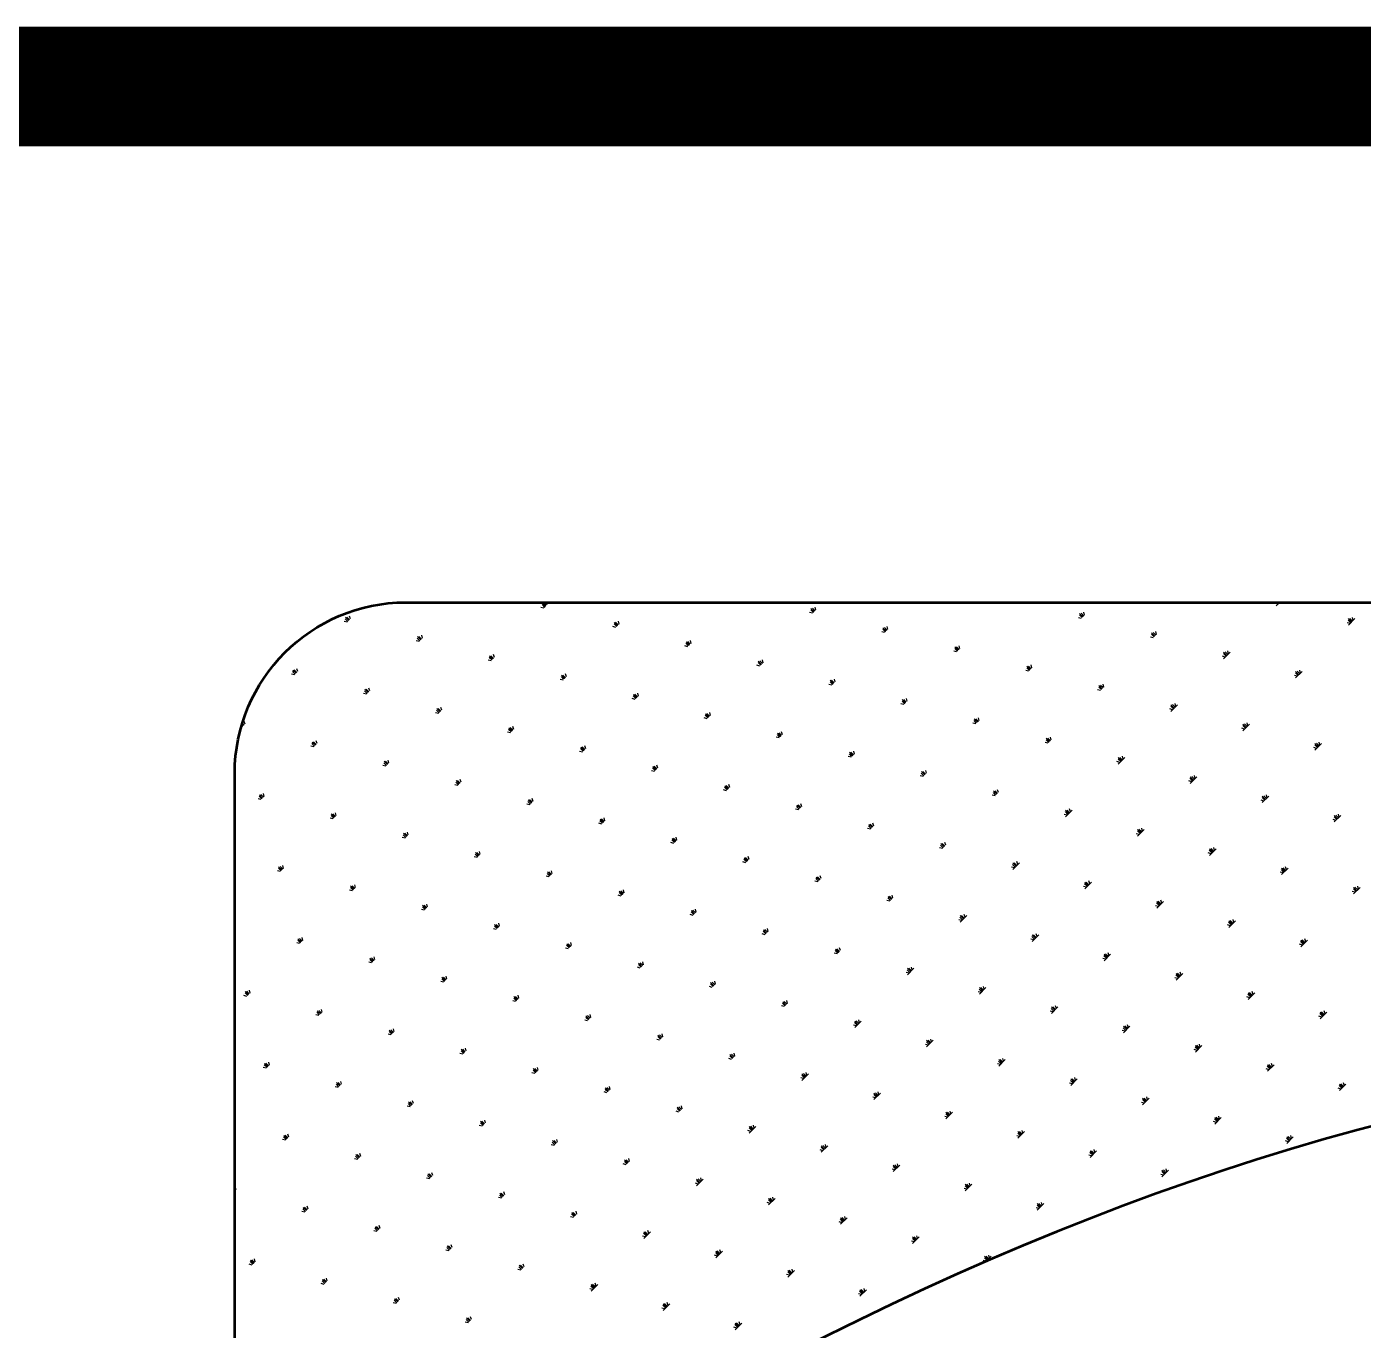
# Model space of a CAD drawing. Extents: x 962303 to 1579583, y -174742 to 224716.
# Drawn here: x 1572523 to 1574199, y 74199 to 75833 of the extents above; entities that cross this region are included whole.
import ezdxf

# ---------------------------------------------------------------- set-up
doc = ezdxf.new("R2010")
doc.units = 0
doc.header["$LTSCALE"] = 1000
doc.header["$MEASUREMENT"] = 0
doc.layers.add('PUB_TITLE', color=4, linetype='Continuous')

msp = doc.modelspace()

# ---------------------------------------------------------------- linework, layer by layer
at = {"layer": 'PUB_TITLE', "color": 4}
for p, q in [((1573171.6, 75104.1), (1573167.9, 75105.1)), ((1573172.6, 75105.1), (1573169.3, 75108.5)), ((1573173.6, 75106.2), (1573169.5, 75110.3)), ((1573174.6, 75107.2), (1573171.3, 75110.5)), ((1573175.7, 75108.2), (1573174.9, 75111.3)), ((1573510.5, 75099.7), (1573506.4, 75103.8)), ((1573511.6, 75100.7), (1573508.3, 75104)), ((1573512.6, 75101.8), (1573511.6, 75105.4)), ((1574092, 75108.9), (1574088.4, 75109.8)), ((1574089.9, 75106.8), (1574094.4, 75111.3)), ((1574093, 75109.9), (1574091.7, 75111.3)), ((1574094.1, 75110.9), (1574093.7, 75111.3)), ((1572924.9, 75086.4), (1572921.3, 75087.4)), ((1572926, 75087.4), (1572922.6, 75090.7)), ((1572927, 75088.5), (1572922.9, 75092.6)), ((1572928, 75089.5), (1572924.7, 75092.8)), ((1572929, 75090.5), (1572928.1, 75094.1)), ((1573264.9, 75083), (1573261.6, 75086.3)), ((1573266, 75084.1), (1573265, 75087.7)), ((1573508.5, 75097.6), (1573504.8, 75098.6)), ((1573509.5, 75098.7), (1573506.2, 75102)), ((1573845.4, 75091.2), (1573841.8, 75092.1)), ((1573846.4, 75092.2), (1573843.1, 75095.5)), ((1573847.4, 75093.2), (1573843.3, 75097.3)), ((1573848.5, 75094.2), (1573845.2, 75097.6)), ((1573849.5, 75095.3), (1573848.5, 75098.9)), ((1574183.3, 75085.7), (1574180, 75089)), ((1574184.3, 75086.7), (1574180.2, 75090.9)), ((1574180.2, 75082.6), (1574188.5, 75090.9)), ((1574185.4, 75087.8), (1574182.1, 75091.1)), ((1574186.4, 75088.8), (1574185.4, 75092.4)), ((1573019.3, 75066.3), (1573018.4, 75070)), ((1573261.8, 75079.9), (1573258.2, 75080.9)), ((1573262.9, 75081), (1573259.6, 75084.3)), ((1573263.9, 75082), (1573259.8, 75086.1)), ((1573598.7, 75073.4), (1573595.1, 75074.4)), ((1573599.8, 75074.5), (1573596.5, 75077.8)), ((1573600.8, 75075.5), (1573596.7, 75079.6)), ((1573601.8, 75076.5), (1573598.5, 75079.8)), ((1573602.9, 75077.6), (1573601.9, 75081.2)), ((1573936.7, 75068), (1573933.4, 75071.3)), ((1573937.7, 75069), (1573933.6, 75073.2)), ((1573938.7, 75070.1), (1573935.4, 75073.4)), ((1573939.8, 75071.1), (1573938.8, 75074.7)), ((1574182.3, 75084.7), (1574178.7, 75085.6)), ((1573015.2, 75062.2), (1573011.6, 75063.2)), ((1573016.2, 75063.3), (1573012.9, 75066.6)), ((1573017.3, 75064.3), (1573013.1, 75068.4)), ((1573018.3, 75065.3), (1573015, 75068.6)), ((1573352.1, 75055.7), (1573348.5, 75056.7)), ((1573353.1, 75056.8), (1573349.8, 75060.1)), ((1573354.2, 75057.8), (1573350, 75061.9)), ((1573355.2, 75058.8), (1573351.9, 75062.1)), ((1573356.2, 75059.9), (1573355.3, 75063.5)), ((1573690, 75050.3), (1573686.7, 75053.6)), ((1573691.1, 75051.3), (1573686.9, 75055.5)), ((1573692.1, 75052.4), (1573688.8, 75055.7)), ((1573693.1, 75053.4), (1573692.2, 75057)), ((1573935.6, 75067), (1573932, 75067.9)), ((1573105.5, 75038), (1573101.9, 75039)), ((1573106.5, 75039.1), (1573103.2, 75042.4)), ((1573107.5, 75040.1), (1573103.4, 75044.2)), ((1573108.6, 75041.1), (1573105.3, 75044.4)), ((1573109.6, 75042.2), (1573108.6, 75045.8)), ((1573444.4, 75033.6), (1573440.3, 75037.7)), ((1573445.5, 75034.6), (1573442.2, 75037.9)), ((1573446.5, 75035.7), (1573445.5, 75039.3)), ((1573689, 75049.3), (1573685.4, 75050.2)), ((1574025.9, 75042.8), (1574022.3, 75043.7)), ((1574026.9, 75043.8), (1574023.6, 75047.1)), ((1574028, 75044.8), (1574023.8, 75049)), ((1574023.8, 75040.7), (1574032.1, 75049)), ((1574029, 75045.9), (1574025.7, 75049.2)), ((1574030, 75046.9), (1574029.1, 75050.5)), ((1572858.8, 75020.3), (1572855.2, 75021.3)), ((1572859.9, 75021.4), (1572856.6, 75024.7)), ((1572860.9, 75022.4), (1572856.8, 75026.5)), ((1572861.9, 75023.4), (1572858.6, 75026.7)), ((1572863, 75024.5), (1572862, 75028.1)), ((1573197.8, 75015.9), (1573193.7, 75020)), ((1573198.8, 75016.9), (1573195.5, 75020.2)), ((1573199.9, 75018), (1573198.9, 75021.6)), ((1573442.4, 75031.5), (1573438.8, 75032.5)), ((1573443.4, 75032.6), (1573440.1, 75035.9)), ((1573779.3, 75025.1), (1573775.7, 75026)), ((1573780.3, 75026.1), (1573777, 75029.4)), ((1573781.3, 75027.1), (1573777.2, 75031.3)), ((1573782.4, 75028.2), (1573779.1, 75031.5)), ((1573783.4, 75029.2), (1573782.4, 75032.8)), ((1574116.2, 75018.6), (1574112.6, 75019.6)), ((1574117.2, 75019.6), (1574113.9, 75022.9)), ((1574118.3, 75020.6), (1574114.1, 75024.8)), ((1574114.1, 75016.5), (1574122.4, 75024.8)), ((1574119.3, 75021.7), (1574116, 75025)), ((1574120.3, 75022.7), (1574119.3, 75026.3)), ((1572952.2, 74999.2), (1572948.9, 75002.5)), ((1572953.2, 75000.3), (1572952.3, 75003.9)), ((1573195.7, 75013.8), (1573192.1, 75014.8)), ((1573196.8, 75014.9), (1573193.5, 75018.2)), ((1573532.6, 75007.4), (1573529, 75008.3)), ((1573533.7, 75008.4), (1573530.4, 75011.7)), ((1573534.7, 75009.4), (1573530.6, 75013.6)), ((1573535.7, 75010.5), (1573532.4, 75013.8)), ((1573536.8, 75011.5), (1573535.8, 75015.1)), ((1573870.6, 75001.9), (1573867.3, 75005.2)), ((1573871.6, 75002.9), (1573867.5, 75007.1)), ((1573872.7, 75004), (1573869.3, 75007.3)), ((1573873.7, 75005), (1573872.7, 75008.6)), ((1572949.1, 74996.1), (1572945.5, 74997.1)), ((1572950.1, 74997.2), (1572946.8, 75000.5)), ((1572951.2, 74998.2), (1572947, 75002.3)), ((1573286, 74989.7), (1573282.4, 74990.6)), ((1573287, 74990.7), (1573283.7, 74994)), ((1573288.1, 74991.7), (1573283.9, 74995.8)), ((1573289.1, 74992.7), (1573285.8, 74996.1)), ((1573290.1, 74993.8), (1573289.2, 74997.4)), ((1573624, 74984.2), (1573620.6, 74987.5)), ((1573625, 74985.2), (1573620.9, 74989.4)), ((1573626, 74986.3), (1573622.7, 74989.6)), ((1573627.1, 74987.3), (1573626.1, 74990.9)), ((1573869.6, 75000.9), (1573865.9, 75001.8)), ((1573039.4, 74971.9), (1573035.8, 74972.9)), ((1573040.4, 74973), (1573037.1, 74976.3)), ((1573041.4, 74974), (1573037.3, 74978.1)), ((1573042.5, 74975), (1573039.2, 74978.3)), ((1573043.5, 74976.1), (1573042.5, 74979.7)), ((1573377.3, 74966.5), (1573374, 74969.8)), ((1573378.4, 74967.5), (1573374.2, 74971.7)), ((1573379.4, 74968.6), (1573376.1, 74971.9)), ((1573380.4, 74969.6), (1573379.5, 74973.2)), ((1573622.9, 74983.2), (1573619.3, 74984.1)), ((1573959.8, 74976.7), (1573956.2, 74977.7)), ((1573960.9, 74977.7), (1573957.6, 74981)), ((1573961.9, 74978.8), (1573957.8, 74982.9)), ((1573957.8, 74974.6), (1573966, 74982.9)), ((1573962.9, 74979.8), (1573959.6, 74983.1)), ((1573964, 74980.8), (1573963, 74984.4)), ((1572792.7, 74954.2), (1572791.9, 74954.5)), ((1572793.8, 74955.3), (1572792.5, 74956.6)), ((1572794.8, 74956.3), (1572793, 74958.2)), ((1572795.8, 74957.3), (1572793.4, 74959.7)), ((1572796.9, 74958.4), (1572795.9, 74962)), ((1573131.7, 74949.8), (1573127.6, 74954)), ((1573132.8, 74950.9), (1573129.4, 74954.2)), ((1573133.8, 74951.9), (1573132.8, 74955.5)), ((1573376.3, 74965.5), (1573372.7, 74966.4)), ((1573713.2, 74959), (1573709.6, 74959.9)), ((1573714.2, 74960), (1573710.9, 74963.3)), ((1573715.3, 74961), (1573711.1, 74965.2)), ((1573716.3, 74962.1), (1573713, 74965.4)), ((1573717.3, 74963.1), (1573716.4, 74966.7)), ((1574050.1, 74952.5), (1574046.5, 74953.5)), ((1574051.1, 74953.5), (1574047.8, 74956.8)), ((1574052.2, 74954.6), (1574048, 74958.7)), ((1574048, 74950.4), (1574056.3, 74958.7)), ((1574053.2, 74955.6), (1574049.9, 74958.9)), ((1574054.2, 74956.6), (1574053.3, 74960.2)), ((1572885.1, 74932.1), (1572881, 74936.2)), ((1572886.1, 74933.1), (1572882.8, 74936.4)), ((1572887.2, 74934.2), (1572886.2, 74937.8)), ((1573129.7, 74947.8), (1573126, 74948.7)), ((1573130.7, 74948.8), (1573127.4, 74952.1)), ((1573466.6, 74941.3), (1573463, 74942.2)), ((1573467.6, 74942.3), (1573464.3, 74945.6)), ((1573468.6, 74943.3), (1573464.5, 74947.5)), ((1573469.7, 74944.4), (1573466.4, 74947.7)), ((1573470.7, 74945.4), (1573469.7, 74949)), ((1573803.5, 74934.8), (1573799.9, 74935.8)), ((1573804.5, 74935.8), (1573801.2, 74939.1)), ((1573805.5, 74936.9), (1573801.4, 74941)), ((1573806.6, 74937.9), (1573803.3, 74941.2)), ((1573807.6, 74938.9), (1573806.6, 74942.5)), ((1574144.5, 74932.4), (1574143.5, 74936.1)), ((1572883, 74930), (1572879.4, 74931)), ((1572884.1, 74931.1), (1572880.8, 74934.4)), ((1573219.9, 74923.6), (1573216.3, 74924.5)), ((1573221, 74924.6), (1573217.7, 74927.9)), ((1573222, 74925.6), (1573217.9, 74929.8)), ((1573223, 74926.7), (1573219.7, 74930)), ((1573224.1, 74927.7), (1573223.1, 74931.3)), ((1573557.9, 74918.1), (1573554.6, 74921.4)), ((1573558.9, 74919.1), (1573554.8, 74923.3)), ((1573559.9, 74920.2), (1573556.6, 74923.5)), ((1573561, 74921.2), (1573560, 74924.8)), ((1574140.4, 74928.3), (1574136.8, 74929.3)), ((1574141.4, 74929.3), (1574138.1, 74932.6)), ((1574142.4, 74930.4), (1574138.3, 74934.5)), ((1574138.3, 74926.2), (1574146.6, 74934.5)), ((1574143.5, 74931.4), (1574140.2, 74934.7)), ((1572973.3, 74905.9), (1572969.7, 74906.8)), ((1572974.3, 74906.9), (1572971, 74910.2)), ((1572975.4, 74907.9), (1572971.2, 74912.1)), ((1572976.4, 74909), (1572973.1, 74912.3)), ((1572977.4, 74910), (1572976.5, 74913.6)), ((1573311.2, 74900.4), (1573307.9, 74903.7)), ((1573312.3, 74901.4), (1573308.1, 74905.6)), ((1573313.3, 74902.5), (1573310, 74905.8)), ((1573314.3, 74903.5), (1573313.4, 74907.1)), ((1573556.8, 74917.1), (1573553.2, 74918.1)), ((1573893.7, 74910.6), (1573890.1, 74911.6)), ((1573894.8, 74911.6), (1573891.5, 74914.9)), ((1573895.8, 74912.7), (1573891.7, 74916.8)), ((1573891.7, 74908.5), (1573899.9, 74916.8)), ((1573896.8, 74913.7), (1573893.5, 74917)), ((1573897.9, 74914.7), (1573896.9, 74918.3)), ((1573064.6, 74882.7), (1573061.3, 74886)), ((1573065.6, 74883.7), (1573061.5, 74887.9)), ((1573066.7, 74884.8), (1573063.4, 74888.1)), ((1573067.7, 74885.8), (1573066.7, 74889.4)), ((1573310.2, 74899.4), (1573306.6, 74900.3)), ((1573647.1, 74892.9), (1573643.5, 74893.9)), ((1573648.1, 74893.9), (1573644.8, 74897.2)), ((1573649.2, 74895), (1573645, 74899.1)), ((1573650.2, 74896), (1573646.9, 74899.3)), ((1573651.2, 74897), (1573650.3, 74900.6)), ((1573984, 74886.4), (1573980.4, 74887.4)), ((1573985, 74887.4), (1573981.7, 74890.8)), ((1573986.1, 74888.5), (1573982, 74892.6)), ((1573982, 74884.3), (1573990.2, 74892.6)), ((1573987.1, 74889.5), (1573983.8, 74892.8)), ((1573988.1, 74890.5), (1573987.2, 74894.2)), ((1572819, 74866), (1572814.9, 74870.2)), ((1572820, 74867.1), (1572816.7, 74870.4)), ((1572821.1, 74868.1), (1572820.1, 74871.7)), ((1573063.6, 74881.7), (1573060, 74882.6)), ((1573400.5, 74875.2), (1573396.9, 74876.2)), ((1573401.5, 74876.2), (1573398.2, 74879.5)), ((1573402.5, 74877.3), (1573398.4, 74881.4)), ((1573403.6, 74878.3), (1573400.3, 74881.6)), ((1573404.6, 74879.3), (1573403.6, 74882.9)), ((1573737.4, 74868.7), (1573733.8, 74869.7)), ((1573738.4, 74869.7), (1573735.1, 74873)), ((1573739.4, 74870.8), (1573735.3, 74874.9)), ((1573740.5, 74871.8), (1573737.2, 74875.1)), ((1573741.5, 74872.8), (1573740.5, 74876.4)), ((1574076.4, 74864.3), (1574072.2, 74868.4)), ((1574072.2, 74860.2), (1574080.5, 74868.4)), ((1574077.4, 74865.3), (1574074.1, 74868.6)), ((1574078.4, 74866.4), (1574077.5, 74870)), ((1572816.9, 74864), (1572813.3, 74864.9)), ((1572818, 74865), (1572814.7, 74868.3)), ((1573153.8, 74857.5), (1573150.2, 74858.4)), ((1573154.9, 74858.5), (1573151.6, 74861.8)), ((1573155.9, 74859.5), (1573151.8, 74863.7)), ((1573156.9, 74860.6), (1573153.6, 74863.9)), ((1573158, 74861.6), (1573157, 74865.2)), ((1573490.8, 74851), (1573487.1, 74852)), ((1573491.8, 74852), (1573488.5, 74855.3)), ((1573492.8, 74853.1), (1573488.7, 74857.2)), ((1573493.8, 74854.1), (1573490.5, 74857.4)), ((1573494.9, 74855.1), (1573493.9, 74858.7)), ((1573831.8, 74848.6), (1573830.8, 74852.3)), ((1574074.3, 74862.2), (1574070.7, 74863.2)), ((1574075.3, 74863.3), (1574072, 74866.6)), ((1572907.2, 74839.8), (1572903.6, 74840.7)), ((1572908.2, 74840.8), (1572904.9, 74844.1)), ((1572909.3, 74841.8), (1572905.1, 74846)), ((1572910.3, 74842.9), (1572907, 74846.2)), ((1572911.3, 74843.9), (1572910.4, 74847.5)), ((1573245.2, 74834.3), (1573241.8, 74837.6)), ((1573246.2, 74835.4), (1573242.1, 74839.5)), ((1573247.2, 74836.4), (1573243.9, 74839.7)), ((1573248.2, 74837.4), (1573247.3, 74841)), ((1573827.7, 74844.5), (1573824, 74845.5)), ((1573828.7, 74845.6), (1573825.4, 74848.9)), ((1573829.7, 74846.6), (1573825.6, 74850.7)), ((1573825.6, 74842.5), (1573833.9, 74850.7)), ((1573830.8, 74847.6), (1573827.5, 74850.9)), ((1574164.6, 74838), (1574161, 74839)), ((1574165.6, 74839.1), (1574162.3, 74842.4)), ((1574166.6, 74840.1), (1574162.5, 74844.2)), ((1574162.5, 74836), (1574170.8, 74844.2)), ((1574167.7, 74841.1), (1574164.4, 74844.4)), ((1574168.7, 74842.2), (1574167.7, 74845.8)), ((1572998.5, 74816.6), (1572995.2, 74819.9)), ((1572999.6, 74817.7), (1572995.4, 74821.8)), ((1573000.6, 74818.7), (1572997.3, 74822)), ((1573001.6, 74819.7), (1573000.6, 74823.3)), ((1573244.1, 74833.3), (1573240.5, 74834.3)), ((1573581, 74826.8), (1573577.4, 74827.8)), ((1573582.1, 74827.8), (1573578.8, 74831.1)), ((1573583.1, 74828.9), (1573579, 74833)), ((1573584.1, 74829.9), (1573580.8, 74833.2)), ((1573585.2, 74830.9), (1573584.2, 74834.6)), ((1573917.9, 74820.3), (1573914.3, 74821.3)), ((1573919, 74821.4), (1573915.7, 74824.7)), ((1573920, 74822.4), (1573915.9, 74826.5)), ((1573915.9, 74818.3), (1573924.1, 74826.5)), ((1573921, 74823.4), (1573917.7, 74826.7)), ((1573922.1, 74824.5), (1573921.1, 74828.1)), ((1572997.5, 74815.6), (1572993.9, 74816.6)), ((1573334.4, 74809.1), (1573330.8, 74810.1)), ((1573335.4, 74810.1), (1573332.1, 74813.4)), ((1573336.5, 74811.2), (1573332.3, 74815.3)), ((1573337.5, 74812.2), (1573334.2, 74815.5)), ((1573338.5, 74813.2), (1573337.6, 74816.8)), ((1573671.3, 74802.6), (1573667.7, 74803.6)), ((1573672.3, 74803.7), (1573669, 74807)), ((1573673.4, 74804.7), (1573669.2, 74808.8)), ((1573674.4, 74805.7), (1573671.1, 74809)), ((1573675.4, 74806.8), (1573674.5, 74810.4)), ((1574010.3, 74798.2), (1574006.1, 74802.3)), ((1574006.1, 74794.1), (1574014.4, 74802.3)), ((1574011.3, 74799.2), (1574008, 74802.5)), ((1574012.3, 74800.3), (1574011.4, 74803.9)), ((1573087.8, 74791.4), (1573084.1, 74792.4)), ((1573088.8, 74792.4), (1573085.5, 74795.7)), ((1573089.8, 74793.5), (1573085.7, 74797.6)), ((1573090.9, 74794.5), (1573087.6, 74797.8)), ((1573091.9, 74795.5), (1573090.9, 74799.1)), ((1573424.7, 74784.9), (1573421.1, 74785.9)), ((1573425.7, 74785.9), (1573422.4, 74789.3)), ((1573426.7, 74787), (1573422.6, 74791.1)), ((1573427.8, 74788), (1573424.5, 74791.3)), ((1573428.8, 74789), (1573427.8, 74792.7)), ((1573763.6, 74780.5), (1573759.5, 74784.6)), ((1573759.5, 74776.4), (1573767.8, 74784.6)), ((1573764.7, 74781.5), (1573761.4, 74784.8)), ((1573765.7, 74782.6), (1573764.7, 74786.2)), ((1574008.2, 74796.1), (1574004.6, 74797.1)), ((1574009.2, 74797.2), (1574005.9, 74800.5)), ((1572841.1, 74773.7), (1572837.5, 74774.7)), ((1572842.2, 74774.7), (1572838.9, 74778)), ((1572843.2, 74775.8), (1572839.1, 74779.9)), ((1572844.2, 74776.8), (1572840.9, 74780.1)), ((1572845.3, 74777.8), (1572844.3, 74781.4)), ((1573178, 74767.2), (1573174.4, 74768.2)), ((1573179.1, 74768.2), (1573175.8, 74771.5)), ((1573180.1, 74769.3), (1573176, 74773.4)), ((1573181.1, 74770.3), (1573177.8, 74773.6)), ((1573182.2, 74771.3), (1573181.2, 74774.9)), ((1573519.1, 74764.9), (1573518.1, 74768.5)), ((1573761.6, 74778.4), (1573758, 74779.4)), ((1573762.6, 74779.5), (1573759.3, 74782.8)), ((1574098.5, 74772), (1574094.9, 74772.9)), ((1574099.5, 74773), (1574096.2, 74776.3)), ((1574100.5, 74774), (1574096.4, 74778.1)), ((1574096.4, 74769.9), (1574104.7, 74778.1)), ((1574101.6, 74775), (1574098.3, 74778.4)), ((1574102.6, 74776.1), (1574101.6, 74779.7)), ((1572932.4, 74750.5), (1572929.1, 74753.8)), ((1572933.5, 74751.6), (1572929.3, 74755.7)), ((1572934.5, 74752.6), (1572931.2, 74755.9)), ((1572935.5, 74753.6), (1572934.6, 74757.2)), ((1573514.9, 74760.7), (1573511.3, 74761.7)), ((1573516, 74761.8), (1573512.7, 74765.1)), ((1573517, 74762.8), (1573512.9, 74766.9)), ((1573518, 74763.8), (1573514.7, 74767.1)), ((1573851.8, 74754.2), (1573848.2, 74755.2)), ((1573852.9, 74755.3), (1573849.6, 74758.6)), ((1573853.9, 74756.3), (1573849.8, 74760.4)), ((1573849.8, 74752.2), (1573858, 74760.4)), ((1573854.9, 74757.3), (1573851.6, 74760.6)), ((1573856, 74758.4), (1573855, 74762)), ((1574189.8, 74748.8), (1574186.5, 74752.1)), ((1574190.8, 74749.8), (1574186.7, 74754)), ((1574186.7, 74745.7), (1574194.9, 74754)), ((1574191.9, 74750.9), (1574188.5, 74754.2)), ((1574192.9, 74751.9), (1574191.9, 74755.5)), ((1572931.4, 74749.5), (1572927.8, 74750.5)), ((1573268.3, 74743), (1573264.7, 74744)), ((1573269.3, 74744.1), (1573266, 74747.4)), ((1573270.4, 74745.1), (1573266.2, 74749.2)), ((1573271.4, 74746.1), (1573268.1, 74749.4)), ((1573272.4, 74747.1), (1573271.5, 74750.8)), ((1573605.2, 74736.5), (1573601.6, 74737.5)), ((1573606.2, 74737.6), (1573602.9, 74740.9)), ((1573607.3, 74738.6), (1573603.1, 74742.7)), ((1573608.3, 74739.6), (1573605, 74742.9)), ((1573609.3, 74740.7), (1573608.4, 74744.3)), ((1573943.2, 74731.1), (1573939.8, 74734.4)), ((1573944.2, 74732.1), (1573940.1, 74736.3)), ((1573940.1, 74728), (1573948.3, 74736.3)), ((1573945.2, 74733.2), (1573941.9, 74736.5)), ((1573946.2, 74734.2), (1573945.3, 74737.8)), ((1574188.8, 74747.8), (1574185.1, 74748.7)), ((1573021.7, 74725.3), (1573018.1, 74726.3)), ((1573022.7, 74726.3), (1573019.4, 74729.6)), ((1573023.7, 74727.4), (1573019.6, 74731.5)), ((1573024.8, 74728.4), (1573021.5, 74731.7)), ((1573025.8, 74729.4), (1573024.8, 74733.1)), ((1573358.6, 74718.8), (1573355, 74719.8)), ((1573359.6, 74719.9), (1573356.3, 74723.2)), ((1573360.6, 74720.9), (1573356.5, 74725)), ((1573361.7, 74721.9), (1573358.4, 74725.2)), ((1573362.7, 74723), (1573361.7, 74726.6)), ((1573697.6, 74714.4), (1573693.4, 74718.5)), ((1573693.4, 74710.3), (1573701.7, 74718.5)), ((1573698.6, 74715.4), (1573695.3, 74718.8)), ((1573699.6, 74716.5), (1573698.6, 74720.1)), ((1573942.1, 74730.1), (1573938.5, 74731)), ((1573111.9, 74701.1), (1573108.3, 74702.1)), ((1573113, 74702.2), (1573109.7, 74705.5)), ((1573114, 74703.2), (1573109.9, 74707.3)), ((1573115, 74704.2), (1573111.7, 74707.5)), ((1573116.1, 74705.3), (1573115.1, 74708.9)), ((1573450.9, 74696.7), (1573446.8, 74700.8)), ((1573452, 74697.7), (1573448.6, 74701)), ((1573453, 74698.8), (1573452, 74702.4)), ((1573695.5, 74712.3), (1573691.9, 74713.3)), ((1573696.5, 74713.4), (1573693.2, 74716.7)), ((1574032.4, 74705.9), (1574028.8, 74706.8)), ((1574033.4, 74706.9), (1574030.1, 74710.2)), ((1574034.5, 74707.9), (1574030.3, 74712.1)), ((1574030.3, 74703.8), (1574038.6, 74712.1)), ((1574035.5, 74709), (1574032.2, 74712.3)), ((1574036.5, 74710), (1574035.6, 74713.6)), ((1572865.3, 74683.4), (1572861.7, 74684.4)), ((1572866.3, 74684.4), (1572863, 74687.8)), ((1572867.4, 74685.5), (1572863.2, 74689.6)), ((1572868.4, 74686.5), (1572865.1, 74689.8)), ((1572869.4, 74687.5), (1572868.5, 74691.2)), ((1573206.4, 74681.1), (1573205.4, 74684.7)), ((1573448.9, 74694.6), (1573445.2, 74695.6)), ((1573449.9, 74695.7), (1573446.6, 74699)), ((1573785.8, 74688.2), (1573782.1, 74689.1)), ((1573786.8, 74689.2), (1573783.5, 74692.5)), ((1573787.8, 74690.2), (1573783.7, 74694.4)), ((1573783.7, 74686.1), (1573792, 74694.4)), ((1573788.9, 74691.3), (1573785.6, 74694.6)), ((1573789.9, 74692.3), (1573788.9, 74695.9)), ((1574123.7, 74682.7), (1574120.4, 74686)), ((1574124.7, 74683.7), (1574120.6, 74687.9)), ((1574120.6, 74679.6), (1574128.9, 74687.9)), ((1574125.8, 74684.8), (1574122.5, 74688.1)), ((1574126.8, 74685.8), (1574125.8, 74689.4)), ((1573202.2, 74676.9), (1573198.6, 74677.9)), ((1573203.3, 74678), (1573199.9, 74681.3)), ((1573204.3, 74679), (1573200.2, 74683.1)), ((1573205.3, 74680), (1573202, 74683.3)), ((1573539.1, 74670.5), (1573535.5, 74671.4)), ((1573540.2, 74671.5), (1573536.9, 74674.8)), ((1573541.2, 74672.5), (1573537.1, 74676.6)), ((1573542.2, 74673.5), (1573538.9, 74676.9)), ((1573543.3, 74674.6), (1573542.3, 74678.2)), ((1573877.1, 74665), (1573873.8, 74668.3)), ((1573878.1, 74666), (1573874, 74670.2)), ((1573874, 74661.9), (1573882.2, 74670.2)), ((1573879.1, 74667.1), (1573875.8, 74670.4)), ((1573880.2, 74668.1), (1573879.2, 74671.7)), ((1574122.7, 74681.7), (1574119.1, 74682.6)), ((1572955.6, 74659.2), (1572952, 74660.2)), ((1572956.6, 74660.3), (1572953.3, 74663.6)), ((1572957.7, 74661.3), (1572953.5, 74665.4)), ((1572958.7, 74662.3), (1572955.4, 74665.6)), ((1572959.7, 74663.4), (1572958.8, 74667)), ((1573292.5, 74652.7), (1573288.9, 74653.7)), ((1573293.5, 74653.8), (1573290.2, 74657.1)), ((1573294.6, 74654.8), (1573290.4, 74658.9)), ((1573295.6, 74655.8), (1573292.3, 74659.1)), ((1573296.6, 74656.9), (1573295.7, 74660.5)), ((1573630.4, 74647.3), (1573627.1, 74650.6)), ((1573631.5, 74648.3), (1573627.3, 74652.5)), ((1573627.3, 74644.2), (1573635.6, 74652.5)), ((1573632.5, 74649.4), (1573629.2, 74652.7)), ((1573633.5, 74650.4), (1573632.6, 74654)), ((1573876, 74664), (1573872.4, 74664.9)), ((1573045.9, 74635), (1573042.3, 74636)), ((1573046.9, 74636.1), (1573043.6, 74639.4)), ((1573047.9, 74637.1), (1573043.8, 74641.2)), ((1573049, 74638.1), (1573045.7, 74641.4)), ((1573050, 74639.2), (1573049, 74642.8)), ((1573384.8, 74630.6), (1573380.7, 74634.8)), ((1573385.9, 74631.7), (1573382.6, 74635)), ((1573386.9, 74632.7), (1573385.9, 74636.3)), ((1573629.4, 74646.3), (1573625.8, 74647.2)), ((1573966.3, 74639.8), (1573962.7, 74640.7)), ((1573967.3, 74640.8), (1573964, 74644.1)), ((1573968.4, 74641.8), (1573964.2, 74646)), ((1573964.2, 74637.7), (1573972.5, 74646)), ((1573969.4, 74642.9), (1573966.1, 74646.2)), ((1573970.4, 74643.9), (1573969.5, 74647.5)), ((1572799.2, 74617.3), (1572795.6, 74618.3)), ((1572800.3, 74618.4), (1572797, 74621.7)), ((1572801.3, 74619.4), (1572797.2, 74623.5)), ((1572802.3, 74620.4), (1572799, 74623.7)), ((1572803.4, 74621.5), (1572802.4, 74625.1)), ((1573138.2, 74612.9), (1573134.1, 74617)), ((1573139.2, 74613.9), (1573135.9, 74617.3)), ((1573140.3, 74615), (1573139.3, 74618.6)), ((1573382.8, 74628.6), (1573379.2, 74629.5)), ((1573383.8, 74629.6), (1573380.5, 74632.9)), ((1573719.7, 74622.1), (1573716.1, 74623)), ((1573720.7, 74623.1), (1573717.4, 74626.4)), ((1573721.7, 74624.1), (1573717.6, 74628.3)), ((1573717.6, 74620), (1573725.9, 74628.3)), ((1573722.8, 74625.2), (1573719.5, 74628.5)), ((1573723.8, 74626.2), (1573722.8, 74629.8)), ((1574057.6, 74616.6), (1574054.3, 74619.9)), ((1574058.6, 74617.7), (1574054.5, 74621.8)), ((1574054.5, 74613.5), (1574062.8, 74621.8)), ((1574059.7, 74618.7), (1574056.4, 74622)), ((1574060.7, 74619.7), (1574059.7, 74623.3)), ((1572893.6, 74597.3), (1572892.7, 74600.9)), ((1573136.1, 74610.8), (1573132.5, 74611.8)), ((1573137.2, 74611.9), (1573133.9, 74615.2)), ((1573473, 74604.4), (1573469.4, 74605.3)), ((1573474.1, 74605.4), (1573470.8, 74608.7)), ((1573475.1, 74606.4), (1573471, 74610.6)), ((1573476.1, 74607.5), (1573472.8, 74610.8)), ((1573477.2, 74608.5), (1573476.2, 74612.1)), ((1573811, 74598.9), (1573807.7, 74602.2)), ((1573812, 74600), (1573807.9, 74604.1)), ((1573807.9, 74595.8), (1573816.1, 74604.1)), ((1573813, 74601), (1573809.7, 74604.3)), ((1573814.1, 74602), (1573813.1, 74605.6)), ((1574056.6, 74615.6), (1574053, 74616.6)), ((1572889.5, 74593.1), (1572885.9, 74594.1)), ((1572890.5, 74594.2), (1572887.2, 74597.5)), ((1572891.6, 74595.2), (1572887.4, 74599.3)), ((1572892.6, 74596.2), (1572889.3, 74599.5)), ((1573226.4, 74586.7), (1573222.8, 74587.6)), ((1573227.4, 74587.7), (1573224.1, 74591)), ((1573228.5, 74588.7), (1573224.3, 74592.9)), ((1573229.5, 74589.8), (1573226.2, 74593.1)), ((1573230.5, 74590.8), (1573229.6, 74594.4)), ((1573564.3, 74581.2), (1573561, 74584.5)), ((1573565.4, 74582.2), (1573561.3, 74586.4)), ((1573561.3, 74578.1), (1573569.5, 74586.4)), ((1573566.4, 74583.3), (1573563.1, 74586.6)), ((1573567.4, 74584.3), (1573566.5, 74587.9)), ((1573809.9, 74597.9), (1573806.3, 74598.9)), ((1574146.9, 74591.4), (1574143.2, 74592.4)), ((1574147.9, 74592.4), (1574144.6, 74595.7)), ((1574148.9, 74593.5), (1574144.8, 74597.6)), ((1574144.8, 74589.3), (1574153.1, 74597.6)), ((1574150, 74594.5), (1574146.6, 74597.8)), ((1574151, 74595.5), (1574150, 74599.1)), ((1572979.8, 74569), (1572976.2, 74569.9)), ((1572980.8, 74570), (1572977.5, 74573.3)), ((1572981.8, 74571), (1572977.7, 74575.1)), ((1572982.9, 74572), (1572979.6, 74575.4)), ((1572983.9, 74573.1), (1572982.9, 74576.7)), ((1573317.7, 74563.5), (1573314.4, 74566.8)), ((1573318.7, 74564.5), (1573314.6, 74568.7)), ((1573319.8, 74565.6), (1573316.5, 74568.9)), ((1573320.8, 74566.6), (1573319.8, 74570.2)), ((1573563.3, 74580.2), (1573559.7, 74581.1)), ((1573900.2, 74573.7), (1573896.6, 74574.7)), ((1573901.3, 74574.7), (1573898, 74578)), ((1573902.3, 74575.8), (1573898.2, 74579.9)), ((1573898.2, 74571.6), (1573906.4, 74579.9)), ((1573903.3, 74576.8), (1573900, 74580.1)), ((1573904.4, 74577.8), (1573903.4, 74581.4)), ((1573072.1, 74546.8), (1573068, 74551)), ((1573073.1, 74547.9), (1573069.8, 74551.2)), ((1573074.2, 74548.9), (1573073.2, 74552.5)), ((1573316.7, 74562.5), (1573313.1, 74563.4)), ((1573653.6, 74556), (1573650, 74557)), ((1573654.6, 74557), (1573651.3, 74560.3)), ((1573655.7, 74558.1), (1573651.5, 74562.2)), ((1573651.5, 74553.9), (1573659.8, 74562.2)), ((1573656.7, 74559.1), (1573653.4, 74562.4)), ((1573657.7, 74560.1), (1573656.8, 74563.7)), ((1573990.5, 74549.5), (1573986.9, 74550.5)), ((1573991.5, 74550.5), (1573988.2, 74553.8)), ((1573992.6, 74551.6), (1573988.4, 74555.7)), ((1573988.4, 74547.4), (1573996.7, 74555.7)), ((1573993.6, 74552.6), (1573990.3, 74555.9)), ((1573994.6, 74553.6), (1573993.7, 74557.2)), ((1572825.5, 74529.1), (1572821.4, 74533.3)), ((1572826.5, 74530.2), (1572823.2, 74533.5)), ((1572827.5, 74531.2), (1572826.6, 74534.8)), ((1573070.1, 74544.8), (1573066.4, 74545.7)), ((1573071.1, 74545.8), (1573067.8, 74549.1)), ((1573407, 74538.3), (1573403.3, 74539.2)), ((1573408, 74539.3), (1573404.7, 74542.6)), ((1573409, 74540.3), (1573404.9, 74544.5)), ((1573410.1, 74541.4), (1573406.8, 74544.7)), ((1573411.1, 74542.4), (1573410.1, 74546)), ((1573744.9, 74532.8), (1573741.6, 74536.1)), ((1573745.9, 74533.9), (1573741.8, 74538)), ((1573741.8, 74529.7), (1573750.1, 74538)), ((1573747, 74534.9), (1573743.7, 74538.2)), ((1573748, 74535.9), (1573747, 74539.5)), ((1572823.4, 74527.1), (1572819.8, 74528)), ((1572824.5, 74528.1), (1572821.1, 74531.4)), ((1573160.3, 74520.6), (1573156.7, 74521.5)), ((1573161.4, 74521.6), (1573158.1, 74524.9)), ((1573162.4, 74522.6), (1573158.3, 74526.8)), ((1573163.4, 74523.7), (1573160.1, 74527)), ((1573164.5, 74524.7), (1573163.5, 74528.3)), ((1573498.3, 74515.1), (1573495, 74518.4)), ((1573499.3, 74516.2), (1573495.2, 74520.3)), ((1573495.2, 74512), (1573503.4, 74520.3)), ((1573500.3, 74517.2), (1573497, 74520.5)), ((1573501.4, 74518.2), (1573500.4, 74521.8)), ((1573743.9, 74531.8), (1573740.3, 74532.8)), ((1574080.8, 74525.3), (1574077.2, 74526.3)), ((1574081.8, 74526.4), (1574078.5, 74529.7)), ((1574082.8, 74527.4), (1574078.7, 74531.5)), ((1574078.7, 74523.3), (1574087, 74531.5)), ((1574083.9, 74528.4), (1574080.6, 74531.7)), ((1574084.9, 74529.4), (1574083.9, 74533.1)), ((1572913.7, 74502.9), (1572910.1, 74503.8)), ((1572914.7, 74503.9), (1572911.4, 74507.2)), ((1572915.8, 74504.9), (1572911.6, 74509.1)), ((1572916.8, 74506), (1572913.5, 74509.3)), ((1572917.8, 74507), (1572916.9, 74510.6)), ((1573251.6, 74497.4), (1573248.3, 74500.7)), ((1573252.7, 74498.5), (1573248.5, 74502.6)), ((1573253.7, 74499.5), (1573250.4, 74502.8)), ((1573254.7, 74500.5), (1573253.8, 74504.1)), ((1573497.2, 74514.1), (1573493.6, 74515.1)), ((1573834.1, 74507.6), (1573830.5, 74508.6)), ((1573835.2, 74508.6), (1573831.9, 74511.9)), ((1573836.2, 74509.7), (1573832.1, 74513.8)), ((1573832.1, 74505.5), (1573840.3, 74513.8)), ((1573837.2, 74510.7), (1573833.9, 74514)), ((1573838.3, 74511.7), (1573837.3, 74515.4)), ((1574171, 74501.1), (1574167.4, 74502.1)), ((1574172.1, 74502.2), (1574168.8, 74505.5)), ((1574173.1, 74503.2), (1574169, 74507.3)), ((1574169, 74499.1), (1574177.2, 74507.3)), ((1574174.1, 74504.2), (1574170.8, 74507.5)), ((1574175.2, 74505.3), (1574174.2, 74508.9)), ((1573005, 74479.7), (1573001.7, 74483)), ((1573006, 74480.7), (1573001.9, 74484.9)), ((1573007.1, 74481.8), (1573003.8, 74485.1)), ((1573008.1, 74482.8), (1573007.1, 74486.4)), ((1573250.6, 74496.4), (1573247, 74497.4)), ((1573587.5, 74489.9), (1573583.9, 74490.9)), ((1573588.5, 74490.9), (1573585.2, 74494.2)), ((1573589.6, 74492), (1573585.4, 74496.1)), ((1573585.4, 74487.8), (1573593.7, 74496.1)), ((1573590.6, 74493), (1573587.3, 74496.3)), ((1573591.6, 74494), (1573590.7, 74497.6)), ((1573924.4, 74483.4), (1573920.8, 74484.4)), ((1573925.4, 74484.5), (1573922.1, 74487.8)), ((1573926.5, 74485.5), (1573922.3, 74489.6)), ((1573922.3, 74481.4), (1573930.6, 74489.6)), ((1573927.5, 74486.5), (1573924.2, 74489.8)), ((1573928.5, 74487.6), (1573927.6, 74491.2)), ((1573004, 74478.7), (1573000.4, 74479.6)), ((1573340.9, 74472.2), (1573337.3, 74473.2)), ((1573341.9, 74473.2), (1573338.6, 74476.5)), ((1573342.9, 74474.3), (1573338.8, 74478.4)), ((1573344, 74475.3), (1573340.7, 74478.6)), ((1573345, 74476.3), (1573344, 74479.9)), ((1573677.8, 74465.7), (1573674.2, 74466.7)), ((1573678.8, 74466.7), (1573675.5, 74470.1)), ((1573679.8, 74467.8), (1573675.7, 74471.9)), ((1573675.7, 74463.7), (1573684, 74471.9)), ((1573680.9, 74468.8), (1573677.6, 74472.1)), ((1573681.9, 74469.8), (1573680.9, 74473.5)), ((1574018.8, 74463.4), (1574017.8, 74467)), ((1573094.2, 74454.5), (1573090.6, 74455.5)), ((1573095.3, 74455.5), (1573092, 74458.8)), ((1573096.3, 74456.6), (1573092.2, 74460.7)), ((1573097.3, 74457.6), (1573094, 74460.9)), ((1573098.4, 74458.6), (1573097.4, 74462.2)), ((1573432.2, 74449), (1573428.9, 74452.3)), ((1573433.2, 74450.1), (1573429.1, 74454.2)), ((1573429.1, 74445.9), (1573437.3, 74454.2)), ((1573434.2, 74451.1), (1573430.9, 74454.4)), ((1573435.3, 74452.1), (1573434.3, 74455.7)), ((1574014.7, 74459.2), (1574011.1, 74460.2)), ((1574015.7, 74460.3), (1574012.4, 74463.6)), ((1574016.8, 74461.3), (1574012.6, 74465.4)), ((1574012.6, 74457.2), (1574020.9, 74465.4)), ((1574017.8, 74462.3), (1574014.5, 74465.6)), ((1572847.6, 74436.8), (1572844, 74437.7)), ((1572848.6, 74437.8), (1572845.3, 74441.1)), ((1572849.7, 74438.8), (1572845.5, 74443)), ((1572850.7, 74439.9), (1572847.4, 74443.2)), ((1572851.7, 74440.9), (1572850.8, 74444.5)), ((1573185.5, 74431.3), (1573182.2, 74434.6)), ((1573186.6, 74432.4), (1573182.4, 74436.5)), ((1573187.6, 74433.4), (1573184.3, 74436.7)), ((1573188.6, 74434.4), (1573187.7, 74438)), ((1573431.1, 74448), (1573427.5, 74449)), ((1573768.1, 74441.5), (1573764.4, 74442.5)), ((1573769.1, 74442.6), (1573765.8, 74445.9)), ((1573770.1, 74443.6), (1573766, 74447.7)), ((1573766, 74439.5), (1573774.2, 74447.7)), ((1573771.2, 74444.6), (1573767.8, 74447.9)), ((1573772.2, 74445.7), (1573771.2, 74449.3)), ((1574105, 74435), (1574101.3, 74436)), ((1574106, 74436.1), (1574102.7, 74439.4)), ((1574107, 74437.1), (1574102.9, 74441.2)), ((1574102.9, 74433), (1574111.2, 74441.2)), ((1574108.1, 74438.1), (1574104.8, 74441.4)), ((1574109.1, 74439.2), (1574108.1, 74442.8)), ((1572938.9, 74413.6), (1572935.6, 74416.9)), ((1572939.9, 74414.7), (1572935.8, 74418.8)), ((1572941, 74415.7), (1572937.7, 74419)), ((1572942, 74416.7), (1572941, 74420.3)), ((1573184.5, 74430.3), (1573180.9, 74431.3)), ((1573521.4, 74423.8), (1573517.8, 74424.8)), ((1573522.5, 74424.9), (1573519.1, 74428.2)), ((1573523.5, 74425.9), (1573519.4, 74430)), ((1573519.4, 74421.8), (1573527.6, 74430)), ((1573524.5, 74426.9), (1573521.2, 74430.2)), ((1573525.6, 74427.9), (1573524.6, 74431.6)), ((1573858.3, 74417.3), (1573854.7, 74418.3)), ((1573859.4, 74418.4), (1573856.1, 74421.7)), ((1573860.4, 74419.4), (1573856.3, 74423.5)), ((1573856.3, 74415.3), (1573864.5, 74423.5)), ((1573861.4, 74420.4), (1573858.1, 74423.7)), ((1573862.5, 74421.5), (1573861.5, 74425.1)), ((1572937.9, 74412.6), (1572934.3, 74413.6)), ((1573274.8, 74406.1), (1573271.2, 74407.1)), ((1573275.8, 74407.1), (1573272.5, 74410.4)), ((1573276.9, 74408.2), (1573272.7, 74412.3)), ((1573277.9, 74409.2), (1573274.6, 74412.5)), ((1573278.9, 74410.2), (1573278, 74413.9)), ((1573611.7, 74399.6), (1573608.1, 74400.6)), ((1573612.7, 74400.7), (1573609.4, 74404)), ((1573613.8, 74401.7), (1573609.6, 74405.8)), ((1573609.6, 74397.6), (1573617.9, 74405.8)), ((1573614.8, 74402.7), (1573611.5, 74406)), ((1573615.8, 74403.8), (1573614.9, 74407.4)), ((1573950.7, 74395.2), (1573946.5, 74399.3)), ((1573946.5, 74391.1), (1573954.8, 74399.3)), ((1573951.7, 74396.2), (1573948.4, 74399.6)), ((1573952.7, 74397.3), (1573951.8, 74400.9)), ((1573028.2, 74388.4), (1573024.5, 74389.4)), ((1573029.2, 74389.4), (1573025.9, 74392.7)), ((1573030.2, 74390.5), (1573026.1, 74394.6)), ((1573031.3, 74391.5), (1573027.9, 74394.8)), ((1573032.3, 74392.5), (1573031.3, 74396.1)), ((1573365.1, 74381.9), (1573361.5, 74382.9)), ((1573366.1, 74383), (1573362.8, 74386.3)), ((1573367.1, 74384), (1573363, 74388.1)), ((1573363, 74379.9), (1573371.3, 74388.1)), ((1573368.2, 74385), (1573364.9, 74388.3)), ((1573369.2, 74386.1), (1573368.2, 74389.7)), ((1573706.1, 74379.6), (1573705.1, 74383.2)), ((1573948.6, 74393.1), (1573945, 74394.1)), ((1573949.6, 74394.2), (1573946.3, 74397.5)), ((1572784.6, 74373.8), (1572784, 74374.4)), ((1572785.7, 74374.8), (1572784.7, 74378.4)), ((1573119.5, 74365.2), (1573116.2, 74368.6)), ((1573120.5, 74366.3), (1573116.4, 74370.4)), ((1573121.5, 74367.3), (1573118.2, 74370.6)), ((1573122.6, 74368.3), (1573121.6, 74372)), ((1573702, 74375.4), (1573698.4, 74376.4)), ((1573703, 74376.5), (1573699.7, 74379.8)), ((1573704, 74377.5), (1573699.9, 74381.6)), ((1573699.9, 74373.4), (1573708.2, 74381.6)), ((1573705.1, 74378.5), (1573701.8, 74381.8)), ((1572872.8, 74347.5), (1572869.5, 74350.8)), ((1572873.9, 74348.6), (1572869.7, 74352.7)), ((1572874.9, 74349.6), (1572871.6, 74352.9)), ((1572875.9, 74350.6), (1572875, 74354.2)), ((1573118.4, 74364.2), (1573114.8, 74365.2)), ((1573455.3, 74357.7), (1573451.7, 74358.7)), ((1573456.4, 74358.8), (1573453.1, 74362.1)), ((1573457.4, 74359.8), (1573453.3, 74363.9)), ((1573453.3, 74355.7), (1573461.5, 74363.9)), ((1573458.4, 74360.8), (1573455.1, 74364.1)), ((1573459.5, 74361.9), (1573458.5, 74365.5)), ((1573792.2, 74351.3), (1573788.6, 74352.2)), ((1573793.3, 74352.3), (1573790, 74355.6)), ((1573794.3, 74353.3), (1573790.2, 74357.4)), ((1573790.2, 74349.2), (1573798.4, 74357.4)), ((1573795.3, 74354.4), (1573792, 74357.7)), ((1573796.4, 74355.4), (1573795.4, 74359)), ((1572871.8, 74346.5), (1572868.2, 74347.5)), ((1573208.7, 74340), (1573205.1, 74341)), ((1573209.7, 74341.1), (1573206.4, 74344.4)), ((1573210.8, 74342.1), (1573206.6, 74346.2)), ((1573211.8, 74343.1), (1573208.5, 74346.4)), ((1573212.8, 74344.2), (1573211.9, 74347.8)), ((1573545.6, 74333.5), (1573542, 74334.5)), ((1573546.6, 74334.6), (1573543.3, 74337.9)), ((1573547.7, 74335.6), (1573543.5, 74339.7)), ((1573543.5, 74331.5), (1573551.8, 74339.7)), ((1573548.7, 74336.6), (1573545.4, 74339.9)), ((1573549.7, 74337.7), (1573548.8, 74341.3)), ((1572962.1, 74322.3), (1572958.5, 74323.3)), ((1572963.1, 74323.4), (1572959.8, 74326.7)), ((1572964.1, 74324.4), (1572960, 74328.5)), ((1572965.2, 74325.4), (1572961.9, 74328.7)), ((1572966.2, 74326.4), (1572965.2, 74330.1)), ((1573299, 74315.8), (1573295.4, 74316.8)), ((1573300, 74316.9), (1573296.7, 74320.2)), ((1573301, 74317.9), (1573296.9, 74322)), ((1573296.9, 74313.8), (1573305.2, 74322)), ((1573302.1, 74318.9), (1573298.8, 74322.2)), ((1573303.1, 74320), (1573302.1, 74323.6)), ((1573637.9, 74311.4), (1573633.8, 74315.6)), ((1573633.8, 74307.3), (1573642.1, 74315.6)), ((1573639, 74312.5), (1573635.7, 74315.8)), ((1573640, 74313.5), (1573639, 74317.1)), ((1573052.3, 74298.1), (1573048.7, 74299.1)), ((1573053.4, 74299.2), (1573050.1, 74302.5)), ((1573054.4, 74300.2), (1573050.3, 74304.3)), ((1573055.4, 74301.2), (1573052.1, 74304.5)), ((1573056.5, 74302.3), (1573055.5, 74305.9)), ((1573393.4, 74295.8), (1573392.4, 74299.4)), ((1573635.9, 74309.4), (1573632.3, 74310.3)), ((1573636.9, 74310.4), (1573633.6, 74313.7)), ((1572806.7, 74281.5), (1572803.4, 74284.8)), ((1572807.8, 74282.5), (1572803.6, 74286.6)), ((1572808.8, 74283.5), (1572805.5, 74286.8)), ((1572809.8, 74284.6), (1572808.9, 74288.2)), ((1573389.3, 74291.6), (1573385.6, 74292.6)), ((1573390.3, 74292.7), (1573387, 74296)), ((1573391.3, 74293.7), (1573387.2, 74297.8)), ((1573387.2, 74289.6), (1573395.4, 74297.8)), ((1573392.3, 74294.7), (1573389, 74298.1)), ((1573726.2, 74285.2), (1573722.5, 74286.1)), ((1573727.2, 74286.2), (1573723.9, 74289.5)), ((1573728.2, 74287.2), (1573724.1, 74291.4)), ((1573729.3, 74288.3), (1573726, 74291.6)), ((1573726, 74285.1), (1573732.4, 74291.4)), ((1573730.3, 74289.3), (1573729.3, 74292.9)), ((1572805.7, 74280.4), (1572802.1, 74281.4)), ((1573142.6, 74273.9), (1573139, 74274.9)), ((1573143.7, 74275), (1573140.3, 74278.3)), ((1573144.7, 74276), (1573140.6, 74280.1)), ((1573145.7, 74277), (1573142.4, 74280.3)), ((1573146.7, 74278.1), (1573145.8, 74281.7)), ((1573479.5, 74267.5), (1573475.9, 74268.4)), ((1573480.6, 74268.5), (1573477.3, 74271.8)), ((1573481.6, 74269.5), (1573477.5, 74273.7)), ((1573477.5, 74265.4), (1573485.7, 74273.7)), ((1573482.6, 74270.6), (1573479.3, 74273.9)), ((1573483.7, 74271.6), (1573482.7, 74275.2)), ((1572896, 74256.2), (1572892.4, 74257.2)), ((1572897, 74257.3), (1572893.7, 74260.6)), ((1572898.1, 74258.3), (1572893.9, 74262.4)), ((1572899.1, 74259.3), (1572895.8, 74262.6)), ((1572900.1, 74260.4), (1572899.1, 74264)), ((1573232.9, 74249.8), (1573229.3, 74250.7)), ((1573233.9, 74250.8), (1573230.6, 74254.1)), ((1573235, 74251.8), (1573230.8, 74255.9)), ((1573230.8, 74247.7), (1573239.1, 74255.9)), ((1573236, 74252.9), (1573232.7, 74256.2)), ((1573237, 74253.9), (1573236.1, 74257.5)), ((1573571.9, 74245.3), (1573567.7, 74249.5)), ((1573567.7, 74241.2), (1573576, 74249.5)), ((1573572.9, 74246.4), (1573569.6, 74249.7)), ((1573573.9, 74247.4), (1573573, 74251)), ((1572986.3, 74232), (1572982.6, 74233)), ((1572987.3, 74233.1), (1572984, 74236.4)), ((1572988.3, 74234.1), (1572984.2, 74238.2)), ((1572989.4, 74235.1), (1572986.1, 74238.4)), ((1572990.4, 74236.2), (1572989.4, 74239.8)), ((1573325.2, 74227.6), (1573321.1, 74231.8)), ((1573321.1, 74223.5), (1573329.4, 74231.8)), ((1573326.3, 74228.7), (1573323, 74232)), ((1573327.3, 74229.7), (1573326.3, 74233.3)), ((1573569.8, 74243.3), (1573566.2, 74244.2)), ((1573570.8, 74244.3), (1573567.5, 74247.6)), ((1573080.7, 74212), (1573079.7, 74215.6)), ((1573323.2, 74225.6), (1573319.6, 74226.5)), ((1573324.2, 74226.6), (1573320.9, 74229.9)), ((1573076.5, 74207.9), (1573072.9, 74208.8)), ((1573077.6, 74208.9), (1573074.3, 74212.2)), ((1573078.6, 74209.9), (1573074.5, 74214.1)), ((1573079.6, 74211), (1573076.3, 74214.3)), ((1573413.4, 74201.4), (1573409.8, 74202.3)), ((1573414.5, 74202.4), (1573411.2, 74205.7)), ((1573415.5, 74203.4), (1573411.4, 74207.6)), ((1573411.4, 74199.3), (1573419.6, 74207.6)), ((1573416.5, 74204.5), (1573413.2, 74207.8)), ((1573417.6, 74205.5), (1573416.6, 74209.1))]:
    msp.add_line(p, q, dxfattribs=at)
at = {"layer": 'PUB_TITLE', "const_width": 150}
msp.add_lwpolyline([(1338083.3, 15758.1), (1578083.3, 15758.1), (1578083.3, 75758.1), (1338083.3, 75758.1)], close=True, dxfattribs=at)
at = {"layer": 'PUB_TITLE', "color": 4, "const_width": 52.2}
msp.add_lwpolyline([(1570321.8, 68211.5), (1578083.3, 68211.5), (1578083.3, 75758.1), (1570321.8, 75758.1)], close=True, dxfattribs=at)
at = {"layer": 'PUB_TITLE', "color": 4, "lineweight": 53}
for points, knots in [([(1572784, 73727.1), (1572784, 74310.5), (1572784, 74896.9), (1572784, 74896.9), (1572784, 75014.8), (1572880.4, 75111.3), (1572998.4, 75111.3), (1572998.4, 75111.3), (1575320.5, 75111.3), (1575320.5, 75111.3), (1575438.4, 75111.3), (1575534.9, 75014.8), (1575534.9, 74896.9), (1575534.9, 74896.9), (1575534.9, 74423.5), (1575534.9, 73904.2)], [6.497483, 6.497483, 6.497483, 6.497483, 7, 7, 7, 8, 8, 8, 9, 9, 9, 10, 10, 10, 10.451509, 10.451509, 10.451509, 10.451509]), ([(1575165.9, 74516.5), (1575785.2, 74417), (1575292, 73693.3), (1574647.5, 73417.3), (1575102.2, 73736), (1575400.9, 74335.4), (1574615.1, 74139.8), (1574615.1, 74139.8), (1574496.9, 73347.6), (1574496.9, 73347.6), (1574178.4, 73198.9), (1573949.7, 73161.7), (1573801.9, 73180.3), (1573801.9, 73180.3), (1573910.3, 74023.6), (1573910.3, 74023.6), (1573373.3, 74021.1), (1572676.4, 73606.2), (1572586.6, 73570.7), (1573309, 74170.5), (1574277.9, 74659.1), (1575165.9, 74516.5)], [0, 0, 0, 0, 1, 1, 1, 2, 2, 2, 3, 3, 3, 4, 4, 4, 5, 5, 5, 6, 6, 6, 7, 7, 7, 7])]:
    msp.add_open_spline(points, degree=3, knots=knots, dxfattribs=at)

doc.saveas('drawing.dxf')
